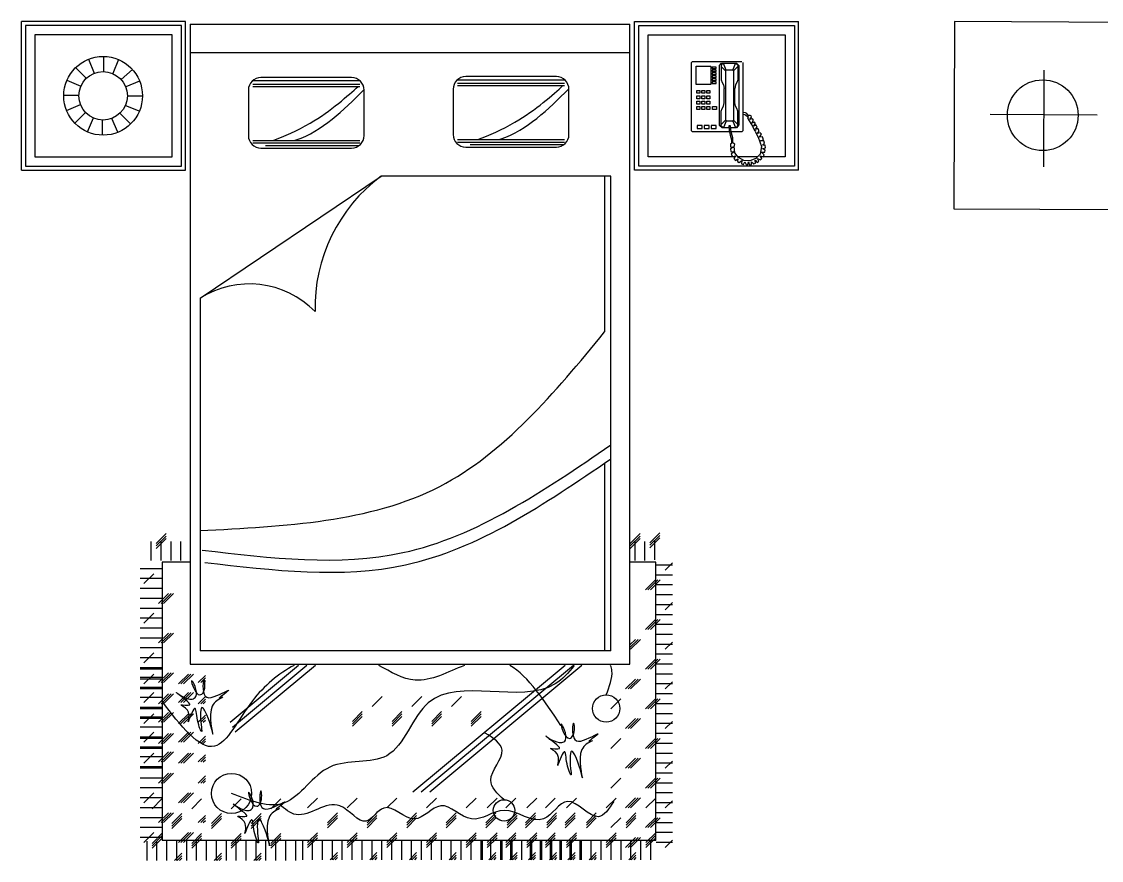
# Model space of a CAD drawing. Header units: inches. Extents: x 8.1 to 50.6, y 12.7 to 37.5.
# Drawn here: x 40.885 to 44.345, y 17.868 to 20.556 of the extents above; entities that cross this region are included whole.
import ezdxf

# ---------------------------------------------------------------- set-up
doc = ezdxf.new("R2010")
doc.units = ezdxf.units.IN
doc.header["$MEASUREMENT"] = 0
doc.layers.add('02', color=2, linetype='Continuous')

msp = doc.modelspace()

# ---------------------------------------------------------------- linework, layer by layer
at = {"layer": '02'}
for p, q in [((41.4097, 20.5562), (40.8846, 20.5562)), ((40.8846, 20.0801), (40.8846, 20.5562)), ((41.4097, 20.0801), (41.4097, 20.5562)), ((41.4247, 20.5484), (42.8344, 20.5484)), ((41.4247, 20.5484), (41.4247, 18.4971)), ((42.8344, 18.4971), (42.8344, 20.5484)), ((42.8493, 20.5562), (43.3745, 20.5562)), ((42.8493, 20.0801), (42.8493, 20.5562)), ((43.3745, 20.0801), (43.3745, 20.5562)), ((43.8745, 20.5562), (43.8719, 19.9562)), ((44.4745, 20.5536), (43.8745, 20.5562)), ((41.3671, 20.5134), (40.9274, 20.5134)), ((40.9274, 20.5134), (40.9274, 20.1229)), ((41.3669, 20.1229), (41.3669, 20.5134)), ((42.8922, 20.5134), (43.3317, 20.5134)), ((42.8922, 20.1229), (42.8922, 20.5134)), ((43.3317, 20.5134), (43.3317, 20.1229)), ((41.4247, 20.4569), (42.8344, 20.4569)), ((41.099, 20.4356), (41.1176, 20.3908)), ((41.1474, 20.4446), (41.1474, 20.3961)), ((41.1955, 20.4343), (41.177, 20.3896)), ((43.031, 20.4248), (43.0342, 20.428)), ((43.031, 20.2058), (43.031, 20.4248)), ((43.0342, 20.428), (43.193, 20.428)), ((43.1215, 20.4153), (43.1279, 20.4233)), ((43.1279, 20.4185), (43.1263, 20.4121)), ((43.1279, 20.4233), (43.1755, 20.4233)), ((43.1342, 20.4217), (43.1279, 20.4185)), ((43.1422, 20.401), (43.1342, 20.4217)), ((43.1644, 20.401), (43.1723, 20.4217)), ((43.1723, 20.4217), (43.1787, 20.4185)), ((43.1755, 20.4233), (43.1834, 20.4153)), ((43.1787, 20.4185), (43.1803, 20.4121)), ((43.1961, 20.4248), (43.1961, 20.2058)), ((41.0577, 20.4087), (41.092, 20.3745)), ((41.2398, 20.4026), (41.2032, 20.3707)), ((43.0469, 20.355), (43.0469, 20.4137)), ((43.0469, 20.4137), (43.093, 20.4137)), ((43.093, 20.4137), (43.093, 20.355)), ((43.1104, 20.4106), (43.0977, 20.4106)), ((43.0977, 20.4106), (43.0977, 20.4058)), ((43.0977, 20.4058), (43.1104, 20.4058)), ((43.0977, 20.401), (43.0977, 20.3963)), ((43.1104, 20.401), (43.0977, 20.401)), ((43.0977, 20.3963), (43.1104, 20.3963)), ((43.0977, 20.3915), (43.0977, 20.3867)), ((43.1104, 20.3915), (43.0977, 20.3915)), ((43.0977, 20.3867), (43.1104, 20.3867)), ((43.1104, 20.4058), (43.1104, 20.4106)), ((43.1104, 20.3963), (43.1104, 20.401)), ((43.1104, 20.3867), (43.1104, 20.3915)), ((43.1215, 20.2232), (43.1215, 20.4153)), ((43.1263, 20.4121), (43.1263, 20.3693)), ((43.1263, 20.4121), (43.1406, 20.3979)), ((43.1406, 20.3979), (43.1422, 20.401)), ((43.1406, 20.3979), (43.1406, 20.2407)), ((43.1644, 20.401), (43.1422, 20.401)), ((43.166, 20.3979), (43.1644, 20.401)), ((43.1803, 20.4121), (43.166, 20.3979)), ((43.166, 20.3979), (43.166, 20.2407)), ((43.1803, 20.4121), (43.1803, 20.3693)), ((43.1834, 20.4153), (43.1834, 20.2248)), ((44.1609, 20.4001), (44.1595, 20.0905)), ((41.0299, 20.3682), (41.0747, 20.3496)), ((41.2629, 20.3652), (41.2181, 20.3467)), ((41.6253, 20.367), (41.9684, 20.367)), ((41.6253, 20.3562), (41.9684, 20.3562)), ((42.2818, 20.3701), (42.6249, 20.3701)), ((42.2818, 20.3593), (42.6249, 20.3593)), ((42.2818, 20.3512), (42.6249, 20.3512)), ((43.093, 20.355), (43.0469, 20.355)), ((43.1104, 20.382), (43.0977, 20.382)), ((43.0977, 20.382), (43.0977, 20.3772)), ((43.0977, 20.3772), (43.1104, 20.3772)), ((43.0977, 20.3725), (43.0977, 20.3677)), ((43.1104, 20.3725), (43.0977, 20.3725)), ((43.0977, 20.3677), (43.1104, 20.3677)), ((43.0977, 20.3629), (43.0977, 20.3582)), ((43.1104, 20.3629), (43.0977, 20.3629)), ((43.0977, 20.3582), (43.1104, 20.3582)), ((43.1104, 20.3772), (43.1104, 20.382)), ((43.1104, 20.3677), (43.1104, 20.3725)), ((43.1104, 20.3582), (43.1104, 20.3629)), ((43.1263, 20.3693), (43.1295, 20.3613)), ((43.1295, 20.3613), (43.1342, 20.3534)), ((43.1342, 20.3534), (43.1358, 20.3423)), ((43.1723, 20.3534), (43.1707, 20.3423)), ((43.1771, 20.3613), (43.1723, 20.3534)), ((43.1803, 20.3693), (43.1771, 20.3613)), ((41.0197, 20.32), (41.0681, 20.32)), ((41.2719, 20.3168), (41.2234, 20.3168)), ((41.6253, 20.3481), (41.9684, 20.3481)), ((43.0485, 20.3264), (43.0485, 20.3359)), ((43.0485, 20.3359), (43.058, 20.3359)), ((43.058, 20.3264), (43.0485, 20.3264)), ((43.0485, 20.309), (43.0485, 20.3185)), ((43.0485, 20.3185), (43.058, 20.3185)), ((43.058, 20.3359), (43.058, 20.3264)), ((43.058, 20.3185), (43.058, 20.309)), ((43.0644, 20.3359), (43.0739, 20.3359)), ((43.0644, 20.3264), (43.0644, 20.3359)), ((43.0739, 20.3264), (43.0644, 20.3264)), ((43.0644, 20.309), (43.0644, 20.3185)), ((43.0644, 20.3185), (43.0739, 20.3185)), ((43.0739, 20.3359), (43.0739, 20.3264)), ((43.0739, 20.3185), (43.0739, 20.309)), ((43.0803, 20.3359), (43.0898, 20.3359)), ((43.0803, 20.3264), (43.0803, 20.3359)), ((43.0898, 20.3264), (43.0803, 20.3264)), ((43.0803, 20.309), (43.0803, 20.3185)), ((43.0803, 20.3185), (43.0898, 20.3185)), ((43.0898, 20.3359), (43.0898, 20.3264)), ((43.0898, 20.3185), (43.0898, 20.309)), ((43.1358, 20.2963), (43.1358, 20.3423)), ((43.1707, 20.2963), (43.1707, 20.3423)), ((41.0287, 20.2717), (41.0734, 20.2902)), ((41.2617, 20.2687), (41.2169, 20.2872)), ((43.058, 20.309), (43.0485, 20.309)), ((43.0485, 20.2915), (43.0485, 20.301)), ((43.0485, 20.301), (43.058, 20.301)), ((43.058, 20.2915), (43.0485, 20.2915)), ((43.0485, 20.274), (43.0485, 20.2836)), ((43.0485, 20.2836), (43.058, 20.2836)), ((43.058, 20.301), (43.058, 20.2915)), ((43.058, 20.2836), (43.058, 20.274)), ((43.0739, 20.309), (43.0644, 20.309)), ((43.0644, 20.2915), (43.0644, 20.301)), ((43.0644, 20.301), (43.0739, 20.301)), ((43.0739, 20.2915), (43.0644, 20.2915)), ((43.0644, 20.274), (43.0644, 20.2836)), ((43.0644, 20.2836), (43.0739, 20.2836)), ((43.0739, 20.301), (43.0739, 20.2915)), ((43.0739, 20.2836), (43.0739, 20.274)), ((43.0898, 20.309), (43.0803, 20.309)), ((43.0803, 20.301), (43.0898, 20.301)), ((43.0803, 20.2915), (43.0803, 20.301)), ((43.0898, 20.2915), (43.0803, 20.2915)), ((43.0803, 20.274), (43.0803, 20.2836)), ((43.0803, 20.2836), (43.0898, 20.2836)), ((43.0898, 20.301), (43.0898, 20.2915)), ((43.0898, 20.2836), (43.0898, 20.274)), ((43.0993, 20.274), (43.0993, 20.2836)), ((43.0993, 20.2836), (43.112, 20.2836)), ((43.112, 20.2836), (43.112, 20.274)), ((43.1295, 20.2772), (43.1342, 20.2851)), ((43.1342, 20.2851), (43.1358, 20.2963)), ((43.1723, 20.2851), (43.1707, 20.2963)), ((43.1771, 20.2772), (43.1723, 20.2851)), ((41.0555, 20.2304), (41.0897, 20.2647)), ((41.096, 20.2025), (41.1146, 20.2473)), ((41.1926, 20.2013), (41.174, 20.2461)), ((41.2338, 20.2281), (41.1996, 20.2624)), ((43.058, 20.274), (43.0485, 20.274)), ((43.0739, 20.274), (43.0644, 20.274)), ((43.0898, 20.274), (43.0803, 20.274)), ((43.112, 20.274), (43.0993, 20.274)), ((43.1263, 20.2693), (43.1295, 20.2772)), ((43.1263, 20.2264), (43.1263, 20.2693)), ((43.1803, 20.2693), (43.1771, 20.2772)), ((43.1803, 20.2264), (43.1803, 20.2693)), ((43.2049, 20.2636), (43.1961, 20.2645)), ((43.1961, 20.2597), (43.202, 20.2584)), ((43.202, 20.2584), (43.2056, 20.2559)), ((43.2088, 20.2613), (43.2049, 20.2636)), ((43.2056, 20.2559), (43.2097, 20.253)), ((43.2133, 20.2552), (43.2088, 20.2613)), ((43.2097, 20.253), (43.2117, 20.251)), ((43.2149, 20.251), (43.211, 20.2478)), ((43.211, 20.2478), (43.2168, 20.2382)), ((43.2117, 20.251), (43.2149, 20.251)), ((43.2191, 20.2549), (43.2133, 20.2552)), ((43.2187, 20.242), (43.2239, 20.2504)), ((43.2226, 20.2539), (43.2191, 20.2549)), ((43.2239, 20.2504), (43.2226, 20.2539)), ((43.989, 20.2593), (44.3314, 20.2578)), ((41.1442, 20.1923), (41.1442, 20.2408)), ((43.0501, 20.2232), (43.0501, 20.2137)), ((43.066, 20.2232), (43.0501, 20.2232)), ((43.0501, 20.2137), (43.066, 20.2137)), ((43.066, 20.2137), (43.066, 20.2232)), ((43.0723, 20.2232), (43.0723, 20.2137)), ((43.0882, 20.2232), (43.0723, 20.2232)), ((43.0723, 20.2137), (43.0882, 20.2137)), ((43.0882, 20.2137), (43.0882, 20.2232)), ((43.0945, 20.2232), (43.0945, 20.2137)), ((43.1104, 20.2232), (43.0945, 20.2232)), ((43.0945, 20.2137), (43.1104, 20.2137)), ((43.1104, 20.2137), (43.1104, 20.2232)), ((43.1295, 20.2153), (43.1215, 20.2232)), ((43.1263, 20.2264), (43.1406, 20.2407)), ((43.1279, 20.2201), (43.1263, 20.2264)), ((43.1342, 20.2169), (43.1279, 20.2201)), ((43.1518, 20.2153), (43.1295, 20.2153)), ((43.1422, 20.2375), (43.1342, 20.2169)), ((43.1406, 20.2407), (43.1422, 20.2375)), ((43.1644, 20.2375), (43.1422, 20.2375)), ((43.1565, 20.2216), (43.1517, 20.2216)), ((43.1517, 20.2216), (43.1519, 20.208)), ((43.1574, 20.2089), (43.1565, 20.2216)), ((43.1755, 20.2153), (43.1569, 20.2153)), ((43.166, 20.2407), (43.1644, 20.2375)), ((43.1644, 20.2375), (43.1723, 20.2169)), ((43.1803, 20.2264), (43.166, 20.2407)), ((43.1723, 20.2169), (43.1787, 20.2201)), ((43.1834, 20.2248), (43.1755, 20.2153)), ((43.1787, 20.2201), (43.1803, 20.2264)), ((43.2168, 20.2382), (43.2271, 20.2208)), ((43.2271, 20.2446), (43.2187, 20.242)), ((43.2245, 20.2305), (43.2297, 20.2398)), ((43.2338, 20.2334), (43.2245, 20.2305)), ((43.2297, 20.2398), (43.2271, 20.2446)), ((43.2271, 20.2208), (43.2338, 20.2076)), ((43.2297, 20.2208), (43.2364, 20.2282)), ((43.2383, 20.2247), (43.2297, 20.2208)), ((43.2364, 20.2282), (43.2338, 20.2334)), ((43.2358, 20.2102), (43.2415, 20.2176)), ((43.2444, 20.2131), (43.2358, 20.2102)), ((43.2415, 20.2176), (43.2383, 20.2247)), ((43.248, 20.2064), (43.2444, 20.2131)), ((42.2818, 20.1784), (42.6249, 20.1784)), ((43.0342, 20.2026), (43.031, 20.2058)), ((43.1532, 20.2026), (43.0342, 20.2026)), ((43.1519, 20.208), (43.1558, 20.1919)), ((43.1558, 20.1919), (43.1596, 20.1768)), ((43.1596, 20.1986), (43.1574, 20.2089)), ((43.193, 20.2026), (43.1588, 20.2026)), ((43.1596, 20.1768), (43.1593, 20.1684)), ((43.1635, 20.1835), (43.1596, 20.1986)), ((43.1644, 20.1758), (43.1635, 20.1835)), ((43.1641, 20.1675), (43.1644, 20.1758)), ((43.1961, 20.2058), (43.193, 20.2026)), ((43.2338, 20.2076), (43.2361, 20.207)), ((43.2361, 20.207), (43.2351, 20.2044)), ((43.2351, 20.2044), (43.2454, 20.1858)), ((43.2432, 20.1977), (43.248, 20.2064)), ((43.2521, 20.2002), (43.2432, 20.1977)), ((43.2454, 20.1858), (43.256, 20.1556)), ((43.2499, 20.1858), (43.2557, 20.1951)), ((43.2595, 20.1867), (43.2499, 20.1858)), ((43.2557, 20.1951), (43.2521, 20.2002)), ((43.2531, 20.1736), (43.2624, 20.1771)), ((43.2624, 20.1771), (43.2595, 20.1867)), ((41.6253, 20.1753), (41.9684, 20.1753)), ((41.6253, 20.1672), (41.9684, 20.1672)), ((41.6662, 20.1591), (41.9665, 20.1591)), ((42.2818, 20.1703), (42.6249, 20.1703)), ((42.3226, 20.1622), (42.623, 20.1622)), ((43.1567, 20.163), (43.1561, 20.1552)), ((43.1561, 20.1552), (43.1654, 20.1536)), ((43.1654, 20.1536), (43.1564, 20.1482)), ((43.1564, 20.1482), (43.1571, 20.1395)), ((43.1603, 20.1665), (43.1567, 20.163)), ((43.1593, 20.1684), (43.1603, 20.1665)), ((43.1699, 20.1633), (43.1641, 20.1675)), ((43.1686, 20.1559), (43.1699, 20.1633)), ((43.1702, 20.1356), (43.1686, 20.1559)), ((43.256, 20.1556), (43.2515, 20.1314)), ((43.2634, 20.1739), (43.2531, 20.1736)), ((43.2589, 20.1601), (43.2656, 20.1665)), ((43.2676, 20.1601), (43.2589, 20.1601)), ((43.2592, 20.1491), (43.2692, 20.152)), ((43.2676, 20.1443), (43.2592, 20.1491)), ((43.2656, 20.1665), (43.2634, 20.1739)), ((43.2663, 20.1379), (43.2676, 20.1443)), ((43.2692, 20.152), (43.2676, 20.1601)), ((40.9274, 20.1229), (41.3671, 20.1229)), ((43.1706, 20.1229), (42.8922, 20.1229)), ((43.1571, 20.1395), (43.1673, 20.1385)), ((43.1673, 20.1385), (43.1583, 20.1314)), ((43.1583, 20.1314), (43.1625, 20.1241)), ((43.1625, 20.1241), (43.1722, 20.126)), ((43.1722, 20.126), (43.1677, 20.117)), ((43.1677, 20.117), (43.1725, 20.1112)), ((43.1824, 20.1202), (43.1702, 20.1356)), ((43.1725, 20.1112), (43.1799, 20.1167)), ((43.1799, 20.1167), (43.1786, 20.108)), ((43.1786, 20.108), (43.1847, 20.1041)), ((43.2428, 20.1229), (43.1803, 20.1229)), ((43.1995, 20.1112), (43.1824, 20.1202)), ((43.1847, 20.1041), (43.1924, 20.1106)), ((43.1924, 20.1106), (43.1914, 20.0999)), ((43.1982, 20.098), (43.2024, 20.1067)), ((43.2187, 20.1096), (43.1995, 20.1112)), ((43.2024, 20.1067), (43.2062, 20.098)), ((43.2117, 20.0974), (43.2139, 20.1067)), ((43.2139, 20.1067), (43.2175, 20.0964)), ((43.2374, 20.1176), (43.2187, 20.1096)), ((43.2236, 20.098), (43.2239, 20.1067)), ((43.2239, 20.1067), (43.2313, 20.1003)), ((43.2354, 20.1125), (43.2422, 20.1041)), ((43.2364, 20.1028), (43.2354, 20.1125)), ((43.2515, 20.1314), (43.2374, 20.1176)), ((43.2422, 20.1041), (43.2473, 20.1086)), ((43.2435, 20.1173), (43.2525, 20.1134)), ((43.2473, 20.1086), (43.2435, 20.1173)), ((43.2521, 20.126), (43.2615, 20.1231)), ((43.2566, 20.1173), (43.2521, 20.126)), ((43.2525, 20.1134), (43.2566, 20.1173)), ((43.3317, 20.1229), (43.2537, 20.1229)), ((43.2563, 20.1382), (43.2663, 20.1379)), ((43.264, 20.1295), (43.2563, 20.1382)), ((43.2615, 20.1231), (43.264, 20.1295)), ((40.8846, 20.0801), (41.4097, 20.0801)), ((43.3745, 20.0801), (42.8493, 20.0801)), ((43.1914, 20.0999), (43.1982, 20.098)), ((43.2062, 20.098), (43.2117, 20.0974)), ((43.2175, 20.0964), (43.2236, 20.098)), ((43.2313, 20.1003), (43.2364, 20.1028)), ((41.4567, 19.67), (42.0365, 20.0603)), ((42.7728, 20.0603), (42.0365, 20.0603)), ((42.7531, 20.0603), (42.7531, 19.5614)), ((42.7728, 18.5396), (42.7728, 20.0603)), ((43.8719, 19.9562), (44.4719, 19.9536)), ((41.4567, 19.67), (41.4567, 18.5396)), ((42.7531, 19.1411), (42.7531, 18.5396)), ((41.3476, 18.9151), (41.3158, 18.8833)), ((41.3476, 18.9071), (41.3158, 18.8754)), ((41.3476, 18.8992), (41.3158, 18.8674)), ((42.8665, 18.9151), (42.8348, 18.8833)), ((42.8665, 18.9071), (42.8348, 18.8754)), ((42.8665, 18.8992), (42.8348, 18.8674)), ((42.93, 18.9174), (42.8983, 18.8856)), ((42.93, 18.9095), (42.8983, 18.8777)), ((42.93, 18.9015), (42.8983, 18.8698)), ((41.3, 18.8287), (41.3, 18.8903)), ((41.3317, 18.8287), (41.3317, 18.8903)), ((41.3635, 18.8287), (41.3635, 18.8903)), ((41.3948, 18.8287), (41.3948, 18.8903)), ((42.8507, 18.8287), (42.8507, 18.8903)), ((42.8824, 18.8287), (42.8824, 18.8903)), ((42.9141, 18.8311), (42.9141, 18.8927)), ((41.3347, 18.8026), (41.2645, 18.8026)), ((41.3347, 18.8239), (41.3347, 17.9316)), ((41.4247, 18.8239), (41.3347, 18.8239)), ((42.9168, 18.8239), (42.8344, 18.8239)), ((42.9168, 17.9316), (42.9168, 18.8239)), ((42.9703, 18.8141), (42.9168, 18.8141)), ((42.9475, 18.7982), (42.9703, 18.8211)), ((41.3347, 18.7709), (41.2645, 18.7709)), ((41.2762, 18.755), (41.308, 18.7867)), ((42.884, 18.7347), (42.9157, 18.7665)), ((42.8919, 18.7347), (42.9236, 18.7665)), ((42.8998, 18.7347), (42.9316, 18.7665)), ((42.9703, 18.7823), (42.9168, 18.7823)), ((41.3347, 18.7391), (41.2645, 18.7391)), ((41.3238, 18.6915), (41.3556, 18.7232)), ((41.3318, 18.6915), (41.3635, 18.7232)), ((41.3397, 18.6915), (41.3715, 18.7232)), ((42.9703, 18.7506), (42.9168, 18.7506)), ((41.3347, 18.7074), (41.2645, 18.7074)), ((42.9703, 18.7188), (42.9168, 18.7188)), ((42.9475, 18.6712), (42.9703, 18.6941)), ((41.3347, 18.6756), (41.2645, 18.6756)), ((41.2762, 18.628), (41.308, 18.6597)), ((42.9703, 18.6871), (42.9168, 18.6871)), ((42.9703, 18.6553), (42.9168, 18.6553)), ((41.3347, 18.6439), (41.2645, 18.6439)), ((42.884, 18.6077), (42.9157, 18.6395)), ((42.8919, 18.6077), (42.9236, 18.6395)), ((42.8998, 18.6077), (42.9316, 18.6395)), ((42.9703, 18.6236), (42.9168, 18.6236)), ((41.3347, 18.6121), (41.2645, 18.6121)), ((41.3238, 18.5645), (41.3556, 18.5962)), ((41.3318, 18.5645), (41.3635, 18.5962)), ((41.3397, 18.5645), (41.3715, 18.5962)), ((42.9703, 18.5918), (42.9168, 18.5918)), ((41.3347, 18.5804), (41.2645, 18.5804)), ((42.8344, 18.5502), (42.8601, 18.576)), ((42.8344, 18.5582), (42.8522, 18.576)), ((42.8363, 18.5442), (42.8681, 18.576)), ((42.9703, 18.5601), (42.9168, 18.5601)), ((42.9475, 18.5442), (42.9703, 18.5671)), ((41.3347, 18.5486), (41.2645, 18.5486)), ((41.3347, 18.5169), (41.2645, 18.5169)), ((41.2762, 18.501), (41.308, 18.5327)), ((42.7728, 18.5396), (41.4567, 18.5396)), ((42.9703, 18.5283), (42.9168, 18.5283)), ((41.3347, 18.4851), (41.2645, 18.4851)), ((41.3347, 18.4808), (41.2645, 18.4808)), ((41.4247, 18.4971), (42.8344, 18.4971)), ((41.7723, 18.4926), (41.5528, 18.3097)), ((41.7992, 18.4926), (41.5602, 18.2933)), ((41.8262, 18.4926), (41.5692, 18.2783)), ((42.6263, 18.4926), (42.1386, 18.086)), ((42.6533, 18.4926), (42.1655, 18.086)), ((42.6803, 18.4926), (42.1931, 18.0865)), ((42.884, 18.4807), (42.9157, 18.5125)), ((42.8919, 18.4807), (42.9236, 18.5125)), ((42.8998, 18.4807), (42.9316, 18.5125)), ((42.9703, 18.4966), (42.9168, 18.4966)), ((41.3347, 18.4534), (41.2645, 18.4534)), ((41.3347, 18.449), (41.2645, 18.449)), ((41.2762, 18.4332), (41.308, 18.4649)), ((41.3238, 18.4375), (41.3556, 18.4692)), ((41.3318, 18.4375), (41.3635, 18.4692)), ((41.3397, 18.4375), (41.3715, 18.4692)), ((41.3873, 18.4332), (41.4191, 18.4649)), ((41.3953, 18.4332), (41.427, 18.4649)), ((41.4032, 18.4332), (41.435, 18.4649)), ((41.4508, 18.4375), (41.4737, 18.4603)), ((41.4588, 18.4375), (41.4737, 18.4524)), ((42.8205, 18.4172), (42.8522, 18.449)), ((42.8284, 18.4172), (42.8601, 18.449)), ((42.8363, 18.4172), (42.8681, 18.449)), ((42.9703, 18.4648), (42.9168, 18.4648)), ((41.3347, 18.4216), (41.2645, 18.4216)), ((41.3347, 18.4173), (41.2645, 18.4173)), ((41.4667, 18.4375), (41.4737, 18.4444)), ((42.9703, 18.4331), (42.9168, 18.4331)), ((42.9475, 18.4172), (42.9703, 18.4401)), ((41.3347, 18.3899), (41.2645, 18.3899)), ((41.2762, 18.374), (41.308, 18.4057)), ((41.3238, 18.3697), (41.3556, 18.4014)), ((41.3318, 18.3697), (41.3635, 18.4014)), ((41.3397, 18.3697), (41.3715, 18.4014)), ((41.3873, 18.374), (41.4191, 18.4057)), ((41.3953, 18.374), (41.427, 18.4057)), ((41.4032, 18.374), (41.435, 18.4057)), ((41.4508, 18.3697), (41.4737, 18.3925)), ((41.4588, 18.3697), (41.4737, 18.3846)), ((41.4667, 18.3697), (41.4737, 18.3766)), ((42.04, 18.3927), (42.0083, 18.3609)), ((42.167, 18.3927), (42.1353, 18.3609)), ((42.294, 18.3927), (42.2623, 18.3609)), ((42.7728, 18.3537), (42.8046, 18.3855)), ((42.884, 18.3537), (42.9157, 18.3855)), ((42.8919, 18.3537), (42.9236, 18.3855)), ((42.8998, 18.3537), (42.9316, 18.3855)), ((42.9703, 18.4013), (42.9168, 18.4013)), ((41.3347, 18.3581), (41.2645, 18.3581)), ((41.3347, 18.3538), (41.2645, 18.3538)), ((41.3238, 18.3105), (41.3556, 18.3422)), ((41.3318, 18.3105), (41.3635, 18.3422)), ((41.3397, 18.3105), (41.3715, 18.3422)), ((41.9765, 18.345), (41.9448, 18.3133)), ((42.1035, 18.345), (42.0718, 18.3133)), ((42.2305, 18.345), (42.1988, 18.3133)), ((42.3575, 18.345), (42.3258, 18.3133)), ((42.9703, 18.3696), (42.9168, 18.3696)), ((41.3347, 18.3264), (41.2645, 18.3264)), ((41.3347, 18.322), (41.2645, 18.322)), ((41.2762, 18.3062), (41.308, 18.3379)), ((41.3873, 18.3062), (41.4191, 18.3379)), ((41.3953, 18.3062), (41.427, 18.3379)), ((41.4032, 18.3062), (41.435, 18.3379)), ((41.4508, 18.3105), (41.4737, 18.3333)), ((41.4588, 18.3105), (41.4737, 18.3254)), ((41.4667, 18.3105), (41.4737, 18.3174)), ((41.9765, 18.3371), (41.9448, 18.3053)), ((41.9765, 18.3292), (41.9448, 18.2974)), ((42.1035, 18.3371), (42.0718, 18.3053)), ((42.1035, 18.3292), (42.0718, 18.2974)), ((42.2305, 18.3371), (42.1988, 18.3053)), ((42.2305, 18.3292), (42.1988, 18.2974)), ((42.3575, 18.3371), (42.3258, 18.3053)), ((42.3575, 18.3292), (42.3258, 18.2974)), ((42.8205, 18.2902), (42.8522, 18.322)), ((42.8284, 18.2902), (42.8601, 18.322)), ((42.8363, 18.2902), (42.8681, 18.322)), ((42.9703, 18.3378), (42.9168, 18.3378)), ((42.9475, 18.2902), (42.9703, 18.3131)), ((41.3347, 18.2946), (41.2645, 18.2946)), ((41.2762, 18.247), (41.308, 18.2787)), ((41.3238, 18.2427), (41.3556, 18.2744)), ((41.3318, 18.2427), (41.3635, 18.2744)), ((41.3397, 18.2427), (41.3715, 18.2744)), ((41.3873, 18.247), (41.4191, 18.2787)), ((41.3953, 18.247), (41.427, 18.2787)), ((41.4032, 18.247), (41.435, 18.2787)), ((42.9703, 18.3061), (42.9168, 18.3061)), ((42.9703, 18.2743), (42.9168, 18.2743)), ((41.3347, 18.2629), (41.2645, 18.2629)), ((41.3347, 18.2585), (41.2645, 18.2585)), ((41.4508, 18.2427), (41.4737, 18.2655)), ((41.4588, 18.2427), (41.4737, 18.2576)), ((41.4667, 18.2427), (41.4737, 18.2496)), ((42.7728, 18.2267), (42.8046, 18.2585)), ((42.884, 18.2267), (42.9157, 18.2585)), ((42.8919, 18.2267), (42.9236, 18.2585)), ((42.8998, 18.2267), (42.9316, 18.2585)), ((42.9703, 18.2426), (42.9168, 18.2426)), ((41.3347, 18.2311), (41.2645, 18.2311)), ((41.3347, 18.2268), (41.2645, 18.2268)), ((41.2762, 18.1792), (41.308, 18.2109)), ((41.3238, 18.1835), (41.3556, 18.2152)), ((41.3318, 18.1835), (41.3635, 18.2152)), ((41.3397, 18.1835), (41.3715, 18.2152)), ((41.3873, 18.1792), (41.4191, 18.2109)), ((41.3953, 18.1792), (41.427, 18.2109)), ((41.4032, 18.1792), (41.435, 18.2109)), ((41.4508, 18.1835), (41.4737, 18.2063)), ((42.9703, 18.2108), (42.9168, 18.2108)), ((41.3347, 18.1994), (41.2645, 18.1994)), ((41.4588, 18.1835), (41.4737, 18.1984)), ((41.4667, 18.1835), (41.4737, 18.1904)), ((42.8205, 18.1632), (42.8522, 18.195)), ((42.8284, 18.1632), (42.8601, 18.195)), ((42.8363, 18.1632), (42.8681, 18.195)), ((42.9703, 18.1791), (42.9168, 18.1791)), ((42.9475, 18.1632), (42.9703, 18.1861)), ((41.3347, 18.1676), (41.2645, 18.1676)), ((41.3347, 18.1633), (41.2645, 18.1633)), ((41.3238, 18.1157), (41.3556, 18.1474)), ((41.3318, 18.1157), (41.3635, 18.1474)), ((41.3397, 18.1157), (41.3715, 18.1474)), ((41.4508, 18.1157), (41.4737, 18.1385)), ((42.9703, 18.1473), (42.9168, 18.1473)), ((41.3347, 18.1315), (41.2645, 18.1315)), ((41.3347, 18.0998), (41.2645, 18.0998)), ((41.4588, 18.1157), (41.4737, 18.1306)), ((41.4667, 18.1157), (41.4737, 18.1226)), ((42.7728, 18.0997), (42.8046, 18.1315)), ((42.884, 18.0997), (42.9157, 18.1315)), ((42.8919, 18.0997), (42.9236, 18.1315)), ((42.8998, 18.0997), (42.9316, 18.1315)), ((42.9703, 18.1156), (42.9168, 18.1156)), ((41.3347, 18.068), (41.2645, 18.068)), ((41.2762, 18.0522), (41.308, 18.0839)), ((41.3344, 18.0651), (41.3027, 18.0334)), ((41.3873, 18.0522), (41.4191, 18.0839)), ((41.3953, 18.0522), (41.427, 18.0839)), ((41.4032, 18.0522), (41.435, 18.0839)), ((41.4614, 18.0651), (41.4297, 18.0334)), ((41.5884, 18.0651), (41.5567, 18.0334)), ((41.7154, 18.0651), (41.6837, 18.0334)), ((41.833, 18.0674), (41.8012, 18.0357)), ((41.96, 18.0674), (41.9282, 18.0357)), ((42.087, 18.0674), (42.0552, 18.0357)), ((42.214, 18.0674), (42.1822, 18.0357)), ((42.341, 18.0674), (42.3092, 18.0357)), ((42.4088, 18.0674), (42.3771, 18.0357)), ((42.468, 18.0674), (42.4362, 18.0357)), ((42.5358, 18.0674), (42.5041, 18.0357)), ((42.595, 18.0674), (42.5632, 18.0357)), ((42.6628, 18.0674), (42.6311, 18.0357)), ((42.7898, 18.0674), (42.7581, 18.0357)), ((42.8205, 18.0362), (42.8522, 18.068)), ((42.8284, 18.0362), (42.8601, 18.068)), ((42.8363, 18.0362), (42.8681, 18.068)), ((42.9168, 18.0674), (42.8851, 18.0357)), ((42.9703, 18.0838), (42.9168, 18.0838)), ((41.3347, 18.0363), (41.2645, 18.0363)), ((42.9703, 18.0521), (42.9168, 18.0521)), ((42.9475, 18.0362), (42.9703, 18.0591)), ((41.3347, 18.0045), (41.2645, 18.0045)), ((41.3238, 17.9887), (41.3556, 18.0204)), ((41.3318, 17.9887), (41.3635, 18.0204)), ((41.3397, 17.9887), (41.3715, 18.0204)), ((41.3979, 18.0175), (41.3662, 17.9857)), ((41.3979, 18.0095), (41.3662, 17.9778)), ((41.3979, 18.0016), (41.3662, 17.9699)), ((41.4508, 17.9887), (41.4737, 18.0115)), ((41.4588, 17.9887), (41.4737, 18.0036)), ((41.4667, 17.9887), (41.4737, 17.9956)), ((41.5249, 18.0175), (41.4932, 17.9857)), ((41.5249, 18.0095), (41.4932, 17.9778)), ((41.5249, 18.0016), (41.4932, 17.9699)), ((41.6519, 18.0175), (41.6202, 17.9857)), ((41.6519, 18.0095), (41.6202, 17.9778)), ((41.6519, 18.0016), (41.6202, 17.9699)), ((41.8965, 18.0198), (41.8647, 17.9881)), ((41.8965, 18.0119), (41.8647, 17.9801)), ((41.8965, 18.0039), (41.8647, 17.9722)), ((42.0235, 18.0198), (41.9917, 17.9881)), ((42.0235, 18.0119), (41.9917, 17.9801)), ((42.0235, 18.0039), (41.9917, 17.9722)), ((42.1505, 18.0198), (42.1187, 17.9881)), ((42.1505, 18.0119), (42.1187, 17.9801)), ((42.1505, 18.0039), (42.1187, 17.9722)), ((42.2775, 18.0198), (42.2457, 17.9881)), ((42.2775, 18.0119), (42.2457, 17.9801)), ((42.2775, 18.0039), (42.2457, 17.9722)), ((42.4045, 18.0198), (42.3727, 17.9881)), ((42.4045, 18.0119), (42.3727, 17.9801)), ((42.4045, 18.0039), (42.3727, 17.9722)), ((42.4723, 18.0198), (42.4406, 17.9881)), ((42.4723, 18.0119), (42.4406, 17.9801)), ((42.4723, 18.0039), (42.4406, 17.9722)), ((42.5315, 18.0198), (42.4997, 17.9881)), ((42.5315, 18.0119), (42.4997, 17.9801)), ((42.5315, 18.0039), (42.4997, 17.9722)), ((42.5993, 18.0198), (42.5676, 17.9881)), ((42.5993, 18.0119), (42.5676, 17.9801)), ((42.5993, 18.0039), (42.5676, 17.9722)), ((42.6585, 18.0198), (42.6267, 17.9881)), ((42.6585, 18.0119), (42.6267, 17.9801)), ((42.6585, 18.0039), (42.6267, 17.9722)), ((42.7263, 18.0198), (42.6946, 17.9881)), ((42.7263, 18.0119), (42.6946, 17.9801)), ((42.7263, 18.0039), (42.6946, 17.9722)), ((42.7728, 17.9727), (42.8046, 18.0045)), ((42.8533, 18.0198), (42.8216, 17.9881)), ((42.8533, 18.0119), (42.8216, 17.9801)), ((42.8533, 18.0039), (42.8216, 17.9722)), ((42.884, 17.9727), (42.9157, 18.0045)), ((42.8919, 17.9727), (42.9236, 18.0045)), ((42.8998, 17.9727), (42.9316, 18.0045)), ((42.9703, 18.0203), (42.9168, 18.0203)), ((41.3347, 17.9728), (41.2645, 17.9728)), ((42.9703, 17.9886), (42.9168, 17.9886)), ((41.3347, 17.941), (41.2645, 17.941)), ((41.2762, 17.9252), (41.308, 17.9569)), ((41.2868, 17.8677), (41.2868, 17.9293)), ((41.3344, 17.954), (41.3027, 17.9222)), ((41.3344, 17.946), (41.3027, 17.9143)), ((41.3344, 17.9381), (41.3027, 17.9064)), ((41.3185, 17.8677), (41.3185, 17.9293)), ((42.9168, 17.9316), (41.3347, 17.9316)), ((41.3503, 17.8677), (41.3503, 17.9293)), ((41.382, 17.8677), (41.382, 17.9293)), ((41.3873, 17.9252), (41.4191, 17.9569)), ((41.3953, 17.9252), (41.427, 17.9569)), ((41.4032, 17.9252), (41.435, 17.9569)), ((41.4138, 17.8677), (41.4138, 17.9293)), ((41.4614, 17.954), (41.4297, 17.9222)), ((41.4614, 17.946), (41.4297, 17.9143)), ((41.4614, 17.9381), (41.4297, 17.9064)), ((41.4455, 17.8677), (41.4455, 17.9293)), ((41.4773, 17.8677), (41.4773, 17.9293)), ((41.509, 17.8677), (41.509, 17.9293)), ((41.5408, 17.8677), (41.5408, 17.9293)), ((41.5884, 17.954), (41.5567, 17.9222)), ((41.5884, 17.946), (41.5567, 17.9143)), ((41.5884, 17.9381), (41.5567, 17.9064)), ((41.5725, 17.8677), (41.5725, 17.9293)), ((41.6043, 17.8677), (41.6043, 17.9293)), ((41.636, 17.8677), (41.636, 17.9293)), ((41.6678, 17.8677), (41.6678, 17.9293)), ((41.7154, 17.954), (41.6837, 17.9222)), ((41.7154, 17.946), (41.6837, 17.9143)), ((41.7154, 17.9381), (41.6837, 17.9064)), ((41.6995, 17.8677), (41.6995, 17.9293)), ((41.7313, 17.8677), (41.7313, 17.9293)), ((41.763, 17.8677), (41.763, 17.9293)), ((41.7854, 17.87), (41.7854, 17.9316)), ((41.833, 17.9563), (41.8012, 17.9246)), ((41.833, 17.9484), (41.8012, 17.9166)), ((41.833, 17.9404), (41.8012, 17.9087)), ((41.8171, 17.87), (41.8171, 17.9316)), ((41.8489, 17.87), (41.8489, 17.9316)), ((41.8806, 17.87), (41.8806, 17.9316)), ((41.9124, 17.87), (41.9124, 17.9316)), ((41.96, 17.9563), (41.9282, 17.9246)), ((41.96, 17.9484), (41.9282, 17.9166)), ((41.96, 17.9404), (41.9282, 17.9087)), ((41.9441, 17.87), (41.9441, 17.9316)), ((41.9759, 17.87), (41.9759, 17.9316)), ((42.0076, 17.87), (42.0076, 17.9316)), ((42.0394, 17.87), (42.0394, 17.9316)), ((42.087, 17.9563), (42.0552, 17.9246)), ((42.087, 17.9484), (42.0552, 17.9166)), ((42.087, 17.9404), (42.0552, 17.9087)), ((42.0711, 17.87), (42.0711, 17.9316)), ((42.1029, 17.87), (42.1029, 17.9316)), ((42.1346, 17.87), (42.1346, 17.9316)), ((42.1664, 17.87), (42.1664, 17.9316)), ((42.214, 17.9563), (42.1822, 17.9246)), ((42.214, 17.9484), (42.1822, 17.9166)), ((42.214, 17.9404), (42.1822, 17.9087)), ((42.1981, 17.87), (42.1981, 17.9316)), ((42.2299, 17.87), (42.2299, 17.9316)), ((42.2616, 17.87), (42.2616, 17.9316)), ((42.2934, 17.87), (42.2934, 17.9316)), ((42.341, 17.9563), (42.3092, 17.9246)), ((42.341, 17.9484), (42.3092, 17.9166)), ((42.341, 17.9404), (42.3092, 17.9087)), ((42.3251, 17.87), (42.3251, 17.9316)), ((42.3569, 17.87), (42.3569, 17.9316)), ((42.3612, 17.87), (42.3612, 17.9316)), ((42.4088, 17.9563), (42.3771, 17.9246)), ((42.4088, 17.9484), (42.3771, 17.9166)), ((42.4088, 17.9404), (42.3771, 17.9087)), ((42.3886, 17.87), (42.3886, 17.9316)), ((42.4204, 17.87), (42.4204, 17.9316)), ((42.4247, 17.87), (42.4247, 17.9316)), ((42.468, 17.9563), (42.4362, 17.9246)), ((42.468, 17.9484), (42.4362, 17.9166)), ((42.468, 17.9404), (42.4362, 17.9087)), ((42.4521, 17.87), (42.4521, 17.9316)), ((42.4564, 17.87), (42.4564, 17.9316)), ((42.4882, 17.87), (42.4882, 17.9316)), ((42.5358, 17.9563), (42.5041, 17.9246)), ((42.5358, 17.9484), (42.5041, 17.9166)), ((42.5358, 17.9404), (42.5041, 17.9087)), ((42.5156, 17.87), (42.5156, 17.9316)), ((42.5199, 17.87), (42.5199, 17.9316)), ((42.5474, 17.87), (42.5474, 17.9316)), ((42.5517, 17.87), (42.5517, 17.9316)), ((42.595, 17.9563), (42.5632, 17.9246)), ((42.595, 17.9484), (42.5632, 17.9166)), ((42.595, 17.9404), (42.5632, 17.9087)), ((42.5791, 17.87), (42.5791, 17.9316)), ((42.5834, 17.87), (42.5834, 17.9316)), ((42.6109, 17.87), (42.6109, 17.9316)), ((42.6152, 17.87), (42.6152, 17.9316)), ((42.6628, 17.9563), (42.6311, 17.9246)), ((42.6628, 17.9484), (42.6311, 17.9166)), ((42.6628, 17.9404), (42.6311, 17.9087)), ((42.6426, 17.87), (42.6426, 17.9316)), ((42.6469, 17.87), (42.6469, 17.9316)), ((42.6744, 17.87), (42.6744, 17.9316)), ((42.6787, 17.87), (42.6787, 17.9316)), ((42.7104, 17.87), (42.7104, 17.9316)), ((42.7422, 17.87), (42.7422, 17.9316)), ((42.7898, 17.9563), (42.7581, 17.9246)), ((42.7898, 17.9484), (42.7581, 17.9166)), ((42.7898, 17.9404), (42.7581, 17.9087)), ((42.7739, 17.87), (42.7739, 17.9316)), ((42.8057, 17.87), (42.8057, 17.9316)), ((42.8205, 17.9092), (42.8522, 17.941)), ((42.8284, 17.9092), (42.8601, 17.941)), ((42.8363, 17.9092), (42.8681, 17.941)), ((42.8374, 17.87), (42.8374, 17.9316)), ((42.8692, 17.87), (42.8692, 17.9316)), ((42.9168, 17.9563), (42.8851, 17.9246)), ((42.9168, 17.9484), (42.8851, 17.9166)), ((42.9168, 17.9404), (42.8851, 17.9087)), ((42.9009, 17.87), (42.9009, 17.9316)), ((42.9703, 17.9568), (42.9168, 17.9568)), ((42.9475, 17.9092), (42.9703, 17.9321)), ((41.8965, 17.8928), (41.8737, 17.87)), ((42.0235, 17.8928), (42.0007, 17.87)), ((42.1505, 17.8928), (42.1277, 17.87)), ((42.2775, 17.8928), (42.2547, 17.87)), ((42.4045, 17.8928), (42.3817, 17.87)), ((42.4723, 17.8928), (42.4495, 17.87)), ((42.5315, 17.8928), (42.5087, 17.87)), ((42.5993, 17.8928), (42.5765, 17.87)), ((42.6585, 17.8928), (42.6357, 17.87)), ((42.7263, 17.8928), (42.7035, 17.87)), ((42.8533, 17.8928), (42.8305, 17.87)), ((42.9703, 17.9251), (42.9183, 17.9251)), ((41.3979, 17.8905), (41.3751, 17.8677)), ((41.3979, 17.8825), (41.383, 17.8677)), ((41.3979, 17.8746), (41.3909, 17.8677)), ((41.5249, 17.8905), (41.5021, 17.8677)), ((41.5249, 17.8825), (41.51, 17.8677)), ((41.5249, 17.8746), (41.5179, 17.8677)), ((41.6519, 17.8905), (41.6291, 17.8677)), ((41.6519, 17.8825), (41.637, 17.8677)), ((41.6519, 17.8746), (41.6449, 17.8677)), ((41.8965, 17.8849), (41.8816, 17.87)), ((41.8965, 17.8769), (41.8895, 17.87)), ((42.0235, 17.8849), (42.0086, 17.87)), ((42.0235, 17.8769), (42.0165, 17.87)), ((42.1505, 17.8849), (42.1356, 17.87)), ((42.1505, 17.8769), (42.1435, 17.87)), ((42.2775, 17.8849), (42.2626, 17.87)), ((42.2775, 17.8769), (42.2705, 17.87)), ((42.4045, 17.8849), (42.3896, 17.87)), ((42.4045, 17.8769), (42.3975, 17.87)), ((42.4723, 17.8849), (42.4574, 17.87)), ((42.4723, 17.8769), (42.4653, 17.87)), ((42.5315, 17.8849), (42.5166, 17.87)), ((42.5315, 17.8769), (42.5245, 17.87)), ((42.5993, 17.8849), (42.5844, 17.87)), ((42.5993, 17.8769), (42.5923, 17.87)), ((42.6585, 17.8849), (42.6436, 17.87)), ((42.6585, 17.8769), (42.6515, 17.87)), ((42.7263, 17.8849), (42.7114, 17.87)), ((42.7263, 17.8769), (42.7193, 17.87)), ((42.8533, 17.8849), (42.8384, 17.87)), ((42.8533, 17.8769), (42.8463, 17.87))]:
    msp.add_line(p, q, dxfattribs=at)
for points in [[(40.8974, 20.5434), (40.8974, 20.0929), (41.3969, 20.0929), (41.3969, 20.5434)], [(43.3617, 20.5434), (43.3617, 20.0929), (42.8622, 20.0929), (42.8622, 20.5434)]]:
    msp.add_lwpolyline(points, close=True, dxfattribs=at)
for points in [[(41.6114, 20.3367), (41.6114, 20.1909, 0.414214), (41.6514, 20.1509), (41.9422, 20.1509, 0.414214), (41.9822, 20.1909), (41.9822, 20.3367, 0.414214), (41.9422, 20.3767), (41.6514, 20.3767, 0.414214)], [(42.2679, 20.3398), (42.2679, 20.194, 0.414214), (42.3079, 20.154), (42.5987, 20.154, 0.414214), (42.6387, 20.194), (42.6387, 20.3398, 0.414214), (42.5987, 20.3798), (42.3079, 20.3798, 0.414214)]]:
    msp.add_lwpolyline(points, format="xyb", close=True, dxfattribs=at)
for centre, radius in [((41.1458, 20.3184), 0.1261), ((41.1458, 20.3184), 0.0777), ((44.1572, 20.256), 0.1134), ((42.7581, 18.3546), 0.0437), ((41.5574, 18.0823), 0.0644), ((42.4307, 18.0278), 0.0343)]:
    msp.add_circle(centre, radius, dxfattribs=at)
for centre, radius, start, end in [((42.3487, 19.6398), 0.5238, 126.5878, 181.4257), ((41.6141, 19.4203), 0.2952, 44.3755, 122.2318)]:
    msp.add_arc(centre, radius, start, end, dxfattribs=at)
for points, knots in [([(42.3469, 20.1784), (42.3815, 20.1914), (42.4963, 20.2407), (42.5897, 20.3242), (42.6194, 20.3512)], [112.003135, 112.003135, 112.003135, 112.003135, 183.773643, 300.692342, 300.692342, 300.692342, 300.692342]), ([(41.6904, 20.1753), (41.725, 20.1883), (41.8398, 20.2376), (41.9332, 20.3211), (41.9629, 20.3481)], [112.003135, 112.003135, 112.003135, 112.003135, 183.773643, 300.692342, 300.692342, 300.692342, 300.692342]), ([(41.7588, 20.1753), (41.7608, 20.1759), (41.8465, 20.2037), (41.9148, 20.2713), (41.9816, 20.3373)], [111.657785, 111.657785, 111.657785, 111.657785, 117.991966, 387.584483, 387.584483, 387.584483, 387.584483]), ([(42.4153, 20.1784), (42.4172, 20.179), (42.503, 20.2068), (42.5713, 20.2744), (42.6381, 20.3404)], [111.657785, 111.657785, 111.657785, 111.657785, 117.991966, 387.584483, 387.584483, 387.584483, 387.584483]), ([(41.4558, 18.9249), (41.7291, 18.9384), (42.256, 18.9642), (42.5923, 19.3659), (42.7531, 19.5614)], [0, 0, 0, 0, 781.619245, 1506.51625, 1506.51625, 1506.51625, 1506.51625]), ([(41.4637, 18.8621), (41.6836, 18.8361), (42.16, 18.7798), (42.5584, 19.0524), (42.7728, 19.1993)], [0, 0, 0, 0, 643.268173, 1393.304172, 1393.304172, 1393.304172, 1393.304172]), ([(41.4715, 18.8228), (41.6915, 18.7969), (42.1647, 18.7409), (42.561, 19.0096), (42.7728, 19.1546)], [0, 0, 0, 0, 643.268173, 1384.157987, 1384.157987, 1384.157987, 1384.157987]), ([(41.758, 18.4926), (41.7083, 18.4668), (41.6056, 18.3808), (41.5051, 18.1553), (41.3944, 18.2998), (41.3347, 18.3777)], [960.473072, 960.473072, 960.473072, 960.473072, 1115.906259, 1305.11677, 1526.63225, 1526.63225, 1526.63225, 1526.63225]), ([(42.6558, 18.4926), (42.6374, 18.469), (42.5251, 18.3461), (42.1822, 18.5054), (42.0923, 18.1555), (41.8537, 18.2103), (41.7444, 18.0075), (41.6182, 18.058), (41.5574, 18.0823)], [37.563291, 37.563291, 37.563291, 37.563291, 124.283033, 535.060141, 750.712023, 936.222926, 1121.695997, 1294.16589, 1294.16589, 1294.16589, 1294.16589]), ([(42.3035, 18.4926), (42.2514, 18.4716), (42.1536, 18.4181), (42.068, 18.472), (42.0291, 18.4926)], [395.375141, 395.375141, 395.375141, 395.375141, 557.328136, 684.371066, 684.371066, 684.371066, 684.371066]), ([(42.7581, 18.3983), (42.7686, 18.4247), (42.7816, 18.4573), (42.7743, 18.487), (42.7724, 18.4926)], [0, 0, 0, 0, 79.433939, 98.018152, 98.018152, 98.018152, 98.018152])]:
    msp.add_open_spline(points, degree=3, knots=knots, dxfattribs=at)
msp.add_open_spline([(42.6126, 18.3001), (42.5609, 18.3786), (42.5093, 18.4572), (42.449, 18.4926)], degree=3, dxfattribs=at)
for points in [[(41.5297, 18.3906), (41.4957, 18.3623), (41.4976, 18.2718), (41.473, 18.3453), (41.4655, 18.3567), (41.4598, 18.302), (41.4617, 18.2812), (41.4485, 18.317), (41.4391, 18.3548), (41.4183, 18.3114), (41.4164, 18.3491), (41.3956, 18.3661), (41.424, 18.3661), (41.4089, 18.3831), (41.3805, 18.4057), (41.4315, 18.3849), (41.4428, 18.3925), (41.4296, 18.4434), (41.456, 18.3981), (41.4674, 18.4076), (41.4693, 18.4472), (41.473, 18.3944), (41.5013, 18.3925), (41.5467, 18.4113), (41.5183, 18.3868), (41.5278, 18.3906)], [(42.714, 18.2511), (42.68, 18.2228), (42.6819, 18.1322), (42.6574, 18.2058), (42.6498, 18.2171), (42.6441, 18.1624), (42.646, 18.1417), (42.6328, 18.1775), (42.6234, 18.2152), (42.6026, 18.1718), (42.6007, 18.2096), (42.58, 18.2265), (42.6083, 18.2265), (42.5932, 18.2435), (42.5649, 18.2661), (42.6158, 18.2454), (42.6272, 18.2529), (42.6139, 18.3039), (42.6404, 18.2586), (42.6517, 18.268), (42.6536, 18.3076), (42.6574, 18.2548), (42.6857, 18.2529), (42.731, 18.2718), (42.7027, 18.2473), (42.7121, 18.2511)], [(42.4307, 18.0621), (42.3882, 18.1247), (42.4246, 18.2215), (42.37, 18.2759)], [(41.7116, 18.0336), (41.6776, 18.0053), (41.6795, 17.9148), (41.655, 17.9883), (41.6474, 17.9996), (41.6417, 17.9449), (41.6436, 17.9242), (41.6304, 17.96), (41.621, 17.9978), (41.6002, 17.9544), (41.5983, 17.9921), (41.5776, 18.0091), (41.6059, 18.0091), (41.5908, 18.026), (41.5625, 18.0487), (41.6134, 18.0279), (41.6248, 18.0355), (41.6115, 18.0864), (41.638, 18.0411), (41.6493, 18.0506), (41.6512, 18.0902), (41.655, 18.0374), (41.6833, 18.0355), (41.7286, 18.0543), (41.7003, 18.0298), (41.7097, 18.0336)], [(42.7821, 18.0566), (42.733, 18.0076), (42.6347, 18.0566), (42.5576, 18.0006), (42.4307, 18.0278), (42.326, 18.0006), (42.2277, 18.0426), (42.1435, 18.0006), (42.0453, 18.0356), (41.9891, 17.9936), (41.9049, 18.0426), (41.7646, 18.0146), (41.7111, 18.0475)]]:
    msp.add_spline(points, degree=3, dxfattribs=at)

doc.saveas('drawing.dxf')
